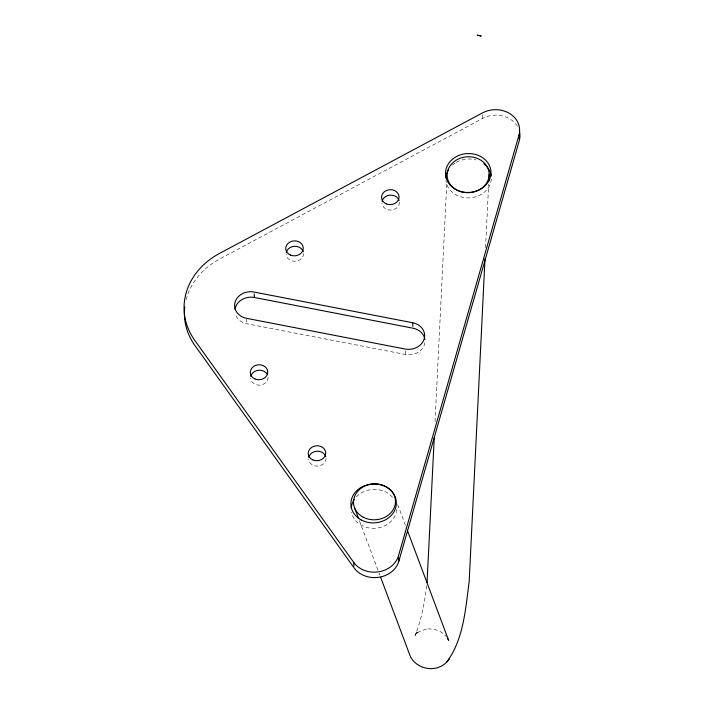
<?xml version="1.0" encoding="UTF-8"?>
<svg xmlns="http://www.w3.org/2000/svg" width="704" height="704" viewBox="0 0 704 704"><rect width="100%" height="100%" fill="white"/><g stroke="black" fill="none" stroke-linecap="round" stroke-linejoin="round"><path stroke-width="0.53" stroke-dasharray="3.52 2.64" d="M435.046 421.555L446.785 182.89M485.558 247.606L488.673 184.105M426.703 585.64C424.618 602.598 421.467 619.643 415.026 635.536L416.777 631.981L414.902 635.562L417.481 632.359L415.941 634.119L419.179 631.62L426.237 629.086L425.744 629.156C433.206 628.135 441.478 630.494 446.257 636.557M517.361 126.306A24.508 20.944 -3.6 0 0 482.794 118.378L219.842 258.896A73.524 62.823 -3.6 0 0 185.856 300.766M424.882 342.69A15.752 13.464 -3.6 0 1 405.486 354.482L246.91 323.778A15.752 13.464 -3.6 0 1 235.242 313.597M397.698 504.636L405.786 526.178M359.383 520.643L378.682 572.07M379.069 573.091L379.834 575.15M482.566 114.743L482.794 118.378M405.258 350.847L405.486 354.482M246.629 319.246L246.796 321.966M268.11 377.309A8.756 7.48 -3.6 0 1 259.662 385.185A8.756 7.48 -3.6 0 1 250.615 378.118M491.286 179.142A22.757 19.448 -3.6 0 1 469.102 197.886A22.757 19.448 -3.6 0 1 445.949 180.805M452.294 165.132A22.757 19.448 -3.6 0 1 455.409 162.809M456.245 162.307A22.757 19.448 -3.6 0 1 475.842 159.887M396.669 509.573A22.757 19.448 -3.6 0 1 375.082 528.29A22.757 19.448 -3.6 0 1 351.481 512.257M356.321 496.892A22.757 19.448 -3.6 0 1 393.07 498.01M399.397 202.189A8.756 7.48 -3.6 0 1 390.958 210.074A8.756 7.48 -3.6 0 1 381.911 202.998M326.066 458.278A8.756 7.48 -3.6 0 1 317.627 466.154A8.756 7.48 -3.6 0 1 308.581 459.087M303.591 253.396A8.756 7.48 -3.6 0 1 295.143 261.272A8.756 7.48 -3.6 0 1 286.097 254.206"/><path stroke-width="1.06" d="M434.236 437.976L427.055 582.402M485.021 258.553L469.19 581.275C465.564 608.52 463.76 638.994 446.917 661.83C435.961 673.922 413.794 669.099 409.174 653.312L380.609 577.21M488.831 180.822L489.157 174.249A21.006 17.952 -3.6 0 0 457.521 159.43A21.006 17.952 -3.6 0 0 457.794 190.538A21.006 17.952 -3.6 0 0 489.157 174.249M518.918 135.247L398.482 555.817A24.508 20.944 -3.6 0 1 378.391 571.868A24.508 20.944 -3.6 0 1 353.742 562.417L194.665 340.19A73.524 62.823 -3.6 0 1 219.498 253.449L482.451 112.93A24.508 20.944 -3.6 0 1 509.643 113.511A24.508 20.944 -3.6 0 1 518.918 135.247L519.147 138.873M184.765 306.944A73.524 62.823 -3.6 0 0 195.008 345.638L354.086 567.864A24.508 20.944 -3.6 0 0 378.734 577.306A24.508 20.944 -3.6 0 0 398.825 561.264L519.262 140.694A24.508 20.944 -3.6 0 0 519.323 130.909M446.917 661.83L449.495 658.636M412.676 322.749L254.091 292.046A15.752 13.464 -3.6 0 0 235.039 302.236A15.752 13.464 -3.6 0 0 246.567 318.331L405.143 349.034A15.752 13.464 -3.6 0 0 424.204 338.853A15.752 13.464 -3.6 0 0 412.676 322.749L412.905 326.383M235.039 309.285A15.752 13.464 -3.6 0 1 254.434 297.493L413.019 328.196A15.752 13.464 -3.6 0 1 424.882 339.442M447.322 638.044L448.65 640.402L407.326 530.279M354.746 508.306L358.609 518.593M398.596 557.63L398.825 561.264M353.742 562.417L353.971 566.042M254.206 293.867L254.434 297.493M250.774 376.446A8.756 7.48 -3.6 0 1 258.086 370.33A8.756 7.48 -3.6 0 1 267.106 374.106M445.861 177.751A22.757 19.448 -3.6 0 1 448.334 169.91M483.842 163.768A22.757 19.448 -3.6 0 1 491.207 176.088M351.243 508.182A22.757 19.448 -3.6 0 1 354.297 499.435M382.061 201.326A8.756 7.48 -3.6 0 1 390.359 195.122A8.756 7.48 -3.6 0 1 399.115 200.543M308.73 457.415A8.756 7.48 -3.6 0 1 317.029 451.211A8.756 7.48 -3.6 0 1 325.785 456.623M286.255 252.534A8.756 7.48 -3.6 0 1 294.545 246.321A8.756 7.48 -3.6 0 1 303.301 251.742M481.096 35.966L477.162 35.2A21.014 9.451 6.5 0 1 481.087 35.974M363.185 517.176A21.006 17.952 -3.6 0 0 395.463 502.304A21.006 17.952 -3.6 0 0 364.822 486.077A21.006 17.952 -3.6 0 0 363.185 517.176M254.91 378.937A8.756 7.48 -3.6 0 0 267.766 371.862A8.756 7.48 -3.6 0 0 254.39 365.992A8.756 7.48 -3.6 0 0 254.91 378.937M455.787 189.499A22.757 19.448 -3.6 0 0 490.943 173.694A22.757 19.448 -3.6 0 0 457.97 155.813A22.757 19.448 -3.6 0 0 455.787 189.499M361.17 519.93A22.757 19.448 -3.6 0 0 396.326 504.126A22.757 19.448 -3.6 0 0 363.352 486.244A22.757 19.448 -3.6 0 0 361.17 519.93M386.197 203.826A8.756 7.48 -3.6 0 0 399.054 196.75A8.756 7.48 -3.6 0 0 385.678 190.881A8.756 7.48 -3.6 0 0 386.197 203.826M312.866 459.914A8.756 7.48 -3.6 0 0 325.723 452.83A8.756 7.48 -3.6 0 0 312.347 446.97A8.756 7.48 -3.6 0 0 312.866 459.914M290.391 255.024A8.756 7.48 -3.6 0 0 303.248 247.949A8.756 7.48 -3.6 0 0 289.872 242.079A8.756 7.48 -3.6 0 0 290.391 255.024"/></g></svg>
